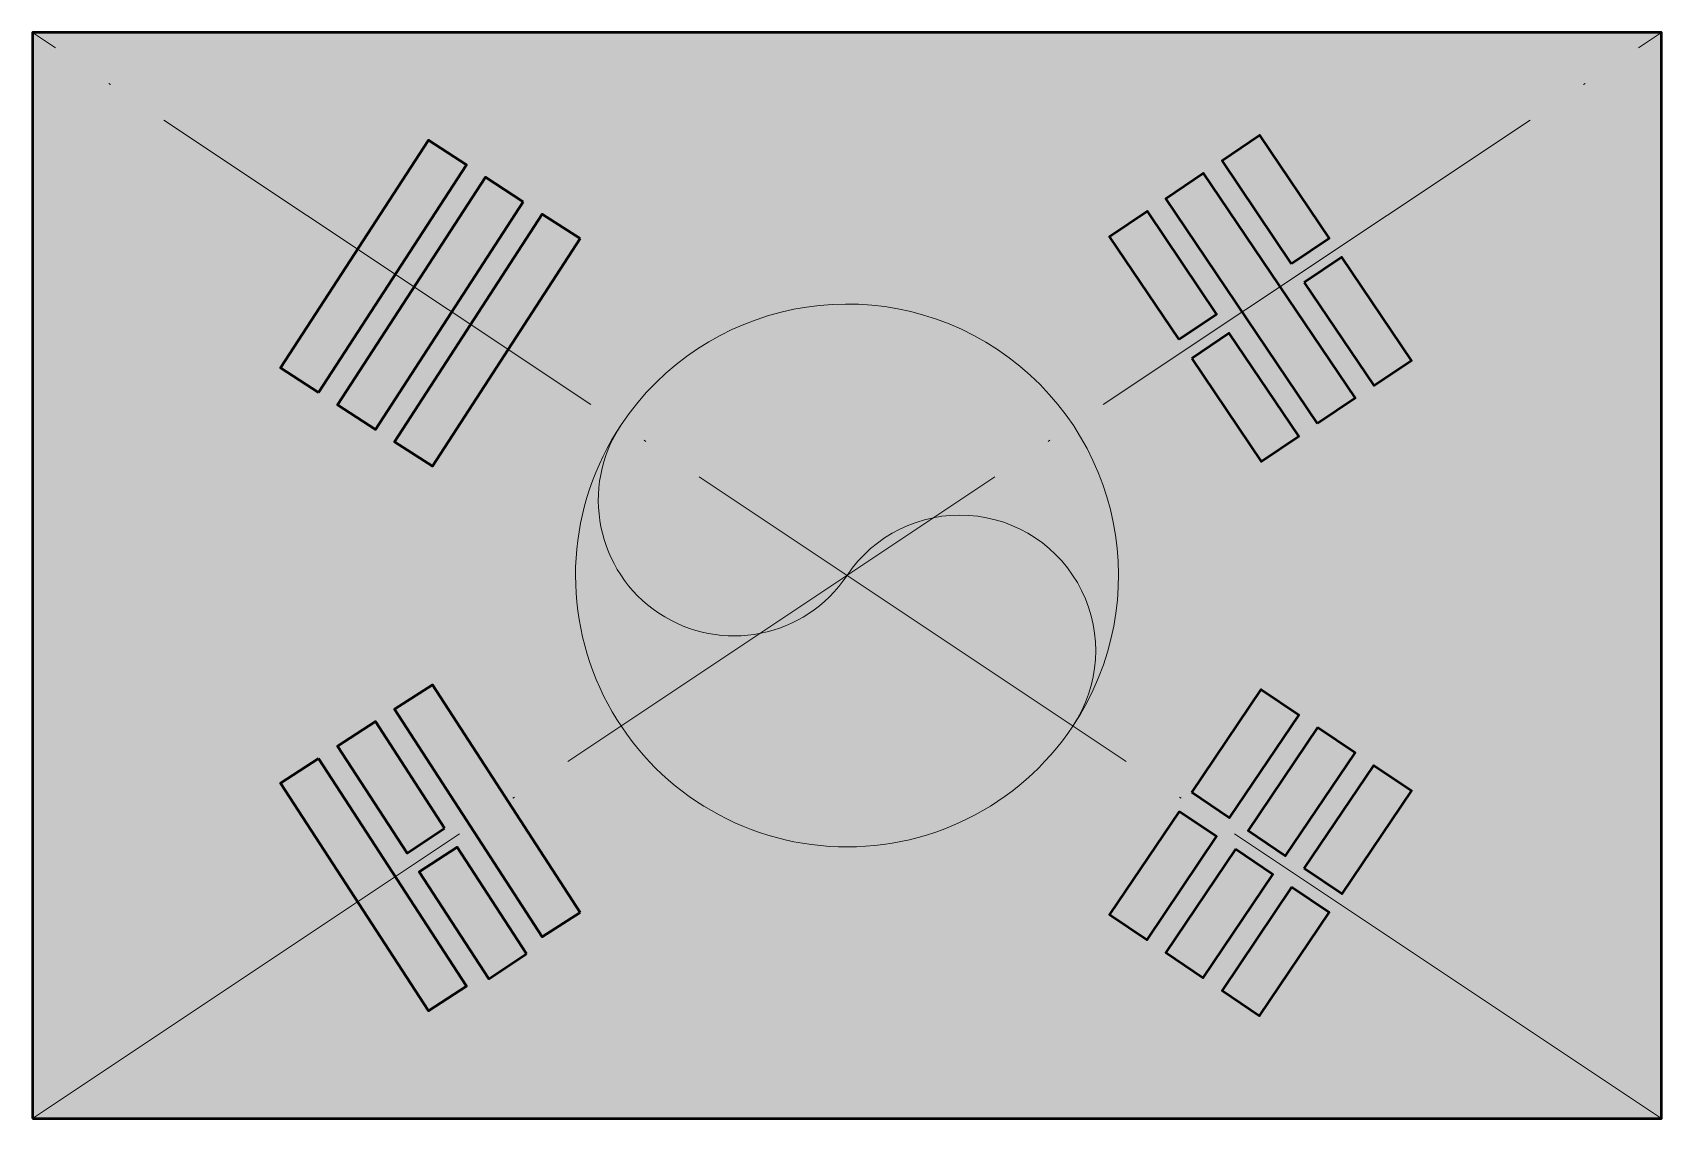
# Model space of a CAD drawing. Header units: millimetres. Extents: x 1885 to 1961.2, y 380.3 to 431.1.
import ezdxf

# ---------------------------------------------------------------- set-up
doc = ezdxf.new("R2010")
doc.units = ezdxf.units.MM
doc.linetypes.add('ACAD_ISO04W100', pattern=[30, 24, -3, 0, -3])
doc.layers.add('Contornos Visibles', color=7, linetype='Continuous', lineweight=50, true_color=0xffffff)
doc.layers.add('Ejes de revolución', color=6, linetype='ACAD_ISO04W100', lineweight=20, true_color=0xff00ff)

msp = doc.modelspace()

# ---------------------------------------------------------------- hatches: boundary and pattern name
at = {"layer": 'Contornos Visibles'}
msp.add_hatch(color=256, dxfattribs=at).paths.add_polyline_path([(1884.961401633629, 380.3033193032376), (1961.1614016336289, 380.3033193032376), (1961.1614016336289, 431.1033193032375), (1884.961401633629, 431.1033193032375)])
at = {"layer": 'Contornos Visibles', "true_color": 0x000000}
for points in [[(1898.3382829474306, 414.26910673922487), (1905.2551986921217, 424.9202229521313), (1903.4800098610685, 426.07304405837664), (1896.5630941163774, 415.42192784547)], [(1943.8613122304034, 420.2884593364577), (1940.6063426061294, 425.11415025510115), (1942.3611415648295, 426.29777709809065), (1945.6161111891035, 421.4720861794472)], [(1945.0758981873453, 412.8099356151326), (1937.9741483132668, 423.33871278658137), (1939.728947271967, 424.52233962957087), (1946.8306971460452, 413.9935624581221)], [(1907.9179777453485, 423.1909940159584), (1901.0010620006578, 412.53987780305164), (1899.2258731696047, 413.6926989092969), (1906.1427889142956, 424.34381512220347)], [(1910.5807567985755, 421.4617650797858), (1903.6638410538847, 410.8106488668789), (1901.8886522228315, 411.9634699731242), (1908.8055679675222, 422.61458618603103)], [(1938.5969236446786, 416.7375843994182), (1935.3419540204045, 421.56327531806164), (1937.0967529791046, 422.74690216105114), (1940.3517226033787, 417.9212112424077)], [(1944.4531228559338, 419.4110640022955), (1947.7080924802078, 414.5853730836523), (1949.462891438908, 415.76899992664175), (1946.207921814634, 420.59469084528496)], [(1939.188734270209, 415.860189065256), (1942.443703894483, 411.0344981466128), (1944.198502853183, 412.21812498960225), (1940.943533228909, 417.04381590824545)], [(1910.5807567985755, 389.9448735266893), (1903.6638410538847, 400.5959897395962), (1901.8886522228315, 399.4431686333509), (1908.8055679675222, 388.79205242044407)], [(1939.188734270209, 395.5464495412191), (1942.443703894483, 400.3721404598623), (1944.198502853183, 399.18851361687285), (1940.943533228909, 394.36282269822965)], [(1904.2391398447128, 393.8805581812587), (1901.0010620006578, 398.86676080342346), (1899.2258731696047, 397.7139396971782), (1902.4778362052575, 392.7063557549552)], [(1945.0758981873453, 398.5967029913425), (1941.8209285630714, 393.7710120726992), (1943.5757275217713, 392.58738522971), (1946.8306971460452, 397.413076148353)], [(1898.3382829474306, 397.13753186725023), (1905.2551986921217, 386.4864156543438), (1903.4800098610685, 385.33359454809846), (1896.5630941163774, 395.9847107610051)], [(1944.4531228559338, 391.9955746041796), (1947.7080924802078, 396.8212655228228), (1949.462891438908, 395.63763867983334), (1946.207921814634, 390.81194776119014)], [(1938.5969236446786, 394.6690542070569), (1935.3419540204045, 389.84336328841346), (1937.0967529791046, 388.65973644542396), (1940.3517226033787, 393.4854273640674)], [(1908.0672053856563, 388.0004258819417), (1904.8291275416013, 392.9866285041064), (1903.0539387105482, 391.83380739786116), (1906.305901746201, 386.82622345563817)], [(1941.2291179375413, 392.8936167385372), (1937.9741483132675, 388.0679258198939), (1939.7289472719674, 386.8842989769047), (1942.9839168962412, 391.7099898955477)], [(1943.8613122304034, 391.1181792700174), (1940.6063426061294, 386.29248835137395), (1942.3611415648295, 385.10886150838445), (1945.6161111891035, 389.9345524270279)]]:
    msp.add_hatch(color=7, dxfattribs=at).paths.add_polyline_path(points)
at = {"layer": 'Contornos Visibles', "true_color": 0xff0000}
h = msp.add_hatch(color=1, dxfattribs=at)
edge = h.paths.add_edge_path()
edge.add_arc((1928.3449210026743, 402.1809730572073), 6.350000000000019, 326.3099324740195, 146.30993247402034)
edge.add_arc((1917.7778822645837, 409.2256655492678), 6.349999999999988, 146.30993247401992, 326.3099324740198, ccw=False)
edge.add_arc((1923.061401633629, 405.70331930323755), 12.700000000000045, 326.3099324740197, 146.30993247401972, ccw=False)
at = {"layer": 'Contornos Visibles', "true_color": 0x0000ff}
h = msp.add_hatch(color=5, dxfattribs=at)
edge = h.paths.add_edge_path()
edge.add_arc((1928.3449210026743, 402.1809730572073), 6.350000000000019, 326.3099324740195, 146.30993247402034)
edge.add_arc((1917.7778822645837, 409.2256655492678), 6.349999999999988, 146.30993247401992, 326.3099324740198, ccw=False)
edge.add_arc((1923.061401633629, 405.70331930323755), 12.700000000000045, 146.30993247401972, 326.3099324740198)

# ---------------------------------------------------------------- linework, layer by layer
at = {"layer": 'Contornos Visibles', "color": 7, "true_color": 0x000000}
for p, q in [((1961.1614016336289, 431.1033193032375), (1884.961401633629, 431.1033193032375)), ((1884.961401633629, 431.1033193032375), (1884.961401633629, 380.3033193032376))]:
    msp.add_line(p, q, dxfattribs=at)
at = {"layer": 'Contornos Visibles', "color": 7, "true_color": 0x000000, "flags": 128}
for points in [[(1884.961401633629, 380.3033193032376), (1961.1614016336289, 380.3033193032376), (1961.1614016336289, 431.1033193032375), (1884.961401633629, 431.1033193032375)], [(1898.3382829474306, 414.26910673922475), (1905.2551986921214, 424.9202229521313), (1903.4800098610683, 426.07304405837664), (1896.5630941163774, 415.4219278454699)], [(1943.8613122304034, 420.2884593364577), (1940.6063426061294, 425.11415025510115), (1942.3611415648295, 426.29777709809065), (1945.6161111891035, 421.4720861794472)], [(1945.0758981873453, 412.8099356151324), (1937.9741483132668, 423.33871278658137), (1939.728947271967, 424.52233962957087), (1946.8306971460454, 413.9935624581219)], [(1907.9179777453485, 423.1909940159585), (1901.0010620006576, 412.53987780305164), (1899.2258731696045, 413.6926989092969), (1906.1427889142954, 424.34381512220375)], [(1910.5807567985755, 421.46176507978583), (1903.6638410538844, 410.8106488668789), (1901.8886522228313, 411.9634699731242), (1908.8055679675224, 422.614586186031)], [(1938.5969236446786, 416.7375843994182), (1935.3419540204045, 421.56327531806164), (1937.0967529791046, 422.74690216105114), (1940.3517226033787, 417.9212112424077)], [(1944.4531228559338, 419.4110640022955), (1947.7080924802078, 414.5853730836523), (1949.462891438908, 415.76899992664175), (1946.207921814634, 420.59469084528496)], [(1939.188734270209, 415.860189065256), (1942.443703894483, 411.0344981466128), (1944.198502853183, 412.21812498960225), (1940.943533228909, 417.04381590824545)], [(1910.5807567985755, 389.94487352668926), (1903.6638410538844, 400.5959897395962), (1901.8886522228313, 399.4431686333509), (1908.8055679675224, 388.7920524204441)], [(1939.188734270209, 395.5464495412191), (1942.443703894483, 400.3721404598623), (1944.198502853183, 399.18851361687285), (1940.943533228909, 394.36282269822965)], [(1904.2391398447126, 393.88055818125866), (1901.0010620006576, 398.86676080342346), (1899.2258731696045, 397.7139396971782), (1902.4778362052575, 392.70635575495527)], [(1945.0758981873453, 398.5967029913427), (1941.8209285630714, 393.77101207269925), (1943.5757275217711, 392.58738522971004), (1946.8306971460454, 397.4130761483532)], [(1898.3382829474306, 397.13753186725035), (1905.2551986921214, 386.4864156543438), (1903.4800098610683, 385.33359454809846), (1896.5630941163774, 395.9847107610052)], [(1944.4531228559338, 391.9955746041796), (1947.7080924802078, 396.8212655228228), (1949.462891438908, 395.63763867983334), (1946.207921814634, 390.81194776119014)], [(1938.5969236446786, 394.6690542070569), (1935.3419540204045, 389.84336328841346), (1937.0967529791046, 388.65973644542396), (1940.3517226033787, 393.4854273640674)], [(1908.067205385656, 388.0004258819416), (1904.829127541601, 392.9866285041064), (1903.053938710548, 391.83380739786116), (1906.305901746201, 386.8262234556382)], [(1941.2291179375413, 392.8936167385374), (1937.9741483132675, 388.06792581989396), (1939.7289472719672, 386.88429897690474), (1942.9839168962415, 391.7099898955479)], [(1943.8613122304034, 391.1181792700174), (1940.6063426061294, 386.29248835137395), (1942.3611415648295, 385.10886150838445), (1945.6161111891035, 389.9345524270279)]]:
    msp.add_lwpolyline(points, close=True, dxfattribs=at)
at = {"layer": 'Contornos Visibles', "color": 7, "lineweight": 0, "true_color": 0x000000}
for centre, radius, start, end in [((1923.061401633629, 405.70331930323755), 12.700000000000045, 326.3099324740198, 146.30993247401972), ((1923.061401633629, 405.70331930323755), 12.700000000000045, 146.30993247401972, 326.3099324740198), ((1917.7778822645837, 409.2256655492678), 6.349999999999988, 146.30993247401992, 326.3099324740198), ((1928.3449210026743, 402.1809730572073), 6.350000000000019, 326.3099324740195, 146.30993247402034)]:
    msp.add_arc(centre, radius, start, end, dxfattribs=at)
at = {"layer": 'Ejes de revolución'}
for p, q in [((1884.9614016336288, 380.3033193032376), (1961.1614016336289, 431.1033193032375)), ((1961.1614016336289, 380.3033193032376), (1884.9614016336288, 431.1033193032375))]:
    msp.add_line(p, q, dxfattribs=at)

doc.saveas('drawing.dxf')
